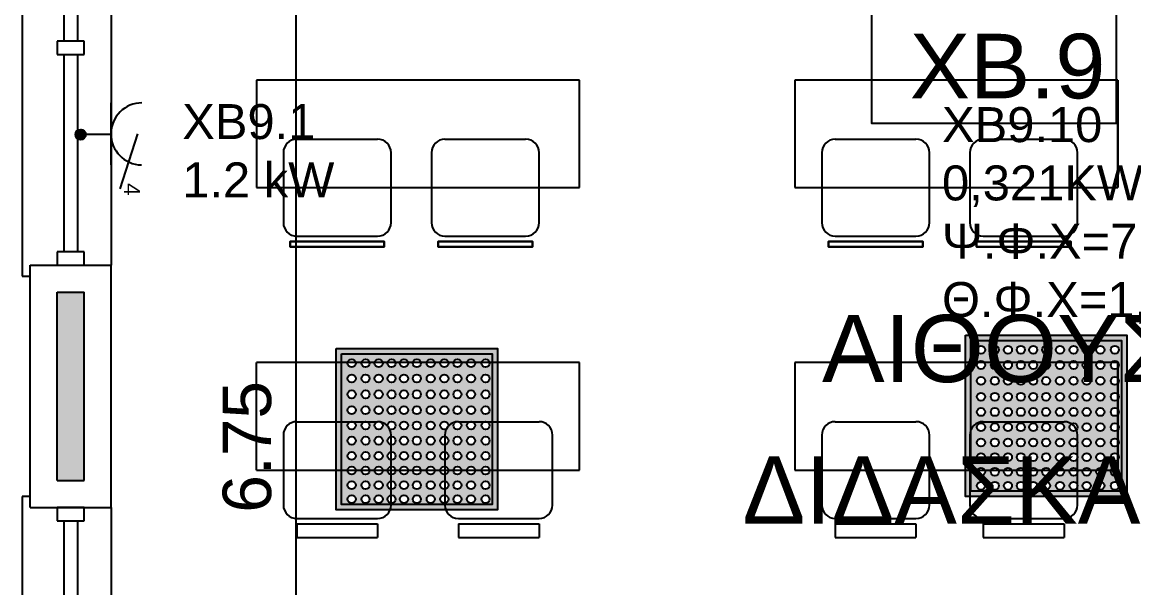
# Model space of a CAD drawing. Header units: metres. Extents: x -11 to 85, y -301 to 135.
# Drawn here: x 14.744 to 18.873, y -47.392 to -45.289 of the extents above; entities that cross this region are included whole.
import ezdxf

# ---------------------------------------------------------------- set-up
doc = ezdxf.new("R2010")
doc.units = ezdxf.units.M
doc.header["$LTSCALE"] = 0.036
doc.header["$PDMODE"] = 2
for name, color, linetype in [('arxitek borofos', 252, 'Continuous'), ('DIMBLK', 252, 'Continuous'), ('electext', 20, 'Continuous'), ('HLEK-SYMBOL', 3, 'Continuous'), ('HLEK_FL001_SYMBOLS', 230, 'Continuous'), ('Parathira', 252, 'Continuous')]:
    doc.layers.add(name, color=color, linetype=linetype)
doc.styles.add('COMU-N', font='arial.ttf')
doc.styles.get("Standard").update_dxf_attribs({"font": 'arial.ttf'})
doc.dimstyles.new('CADWDOT', dxfattribs={"dimscale": 0.1, "dimtxt": 1.8, "dimasz": 0.08, "dimexe": 2, "dimexo": 0, "dimgap": 0.09, "dimtad": 0, "dimrnd": 0.001, "dimzin": 0, "dimdsep": 46, "dimtxsty": 'Standard', "dimblk1": 'ARTDIM', "dimblk2": 'ARTDIM', "dimsah": 1, "dimcen": 0.09, "dimdle": 0.05, "dimse1": 1, "dimse2": 1, "dimadec": 0, "dimazin": 0, "dimtfac": 1, "dimtmove": 0, "dimatfit": 3, "dimldrblk": 'ARTDIM', "dimfxl": 2, "dimtvp": 0.9999, "dimtolj": 1, "dimtzin": 0, "dimarcsym": 0})

# ---------------------------------------------------------------- blocks, each defined once
blk = doc.blocks.new('A$C52D13D70')
at = {"layer": 'Parathira'}
for p, q in [((-0.33, 0.04), (-0.33, -2.44)), ((-0.3, 0.04), (-0.33, 0.04)), ((-0.1, 0), (-0.2, 0)), ((-0.2, 0), (-0.2, -0.05)), ((-0.1, -0.05), (-0.1, 0)), ((0, 0), (0, -2.4)), ((-0.2, -0.05), (-0.1, -0.05)), ((-0.175, -0.05), (-0.175, -0.7833)), ((-0.125, -0.05), (-0.125, -0.7833)), ((-0.1, -0.7833), (-0.2, -0.7833)), ((-0.2, -0.7833), (-0.2, -0.8333)), ((-0.1, -0.8333), (-0.1, -0.7833)), ((-0.2, -0.8333), (-0.1, -0.8333)), ((-0.175, -0.8333), (-0.175, -1.5667)), ((-0.125, -0.8333), (-0.125, -1.5667)), ((-0.1, -1.5667), (-0.2, -1.5667)), ((-0.2, -1.5667), (-0.2, -1.6167)), ((-0.1, -1.6167), (-0.1, -1.5667)), ((-0.2, -1.6167), (-0.1, -1.6167)), ((-0.175, -1.6167), (-0.175, -2.35)), ((-0.125, -1.6167), (-0.125, -2.35)), ((-0.1, -2.35), (-0.2, -2.35)), ((-0.2, -2.35), (-0.2, -2.4)), ((-0.1, -2.4), (-0.1, -2.35)), ((-0.2, -2.4), (-0.1, -2.4)), ((-0.33, -2.44), (-0.3, -2.44))]:
    blk.add_line(p, q, dxfattribs=at)
blk = doc.blocks.new('ARTDIM')
at = {"layer": 'DIMBLK'}
for p, q in [((0, -24.9975), (0, 24.9975)), ((-24.9975, 0), (24.9975, 0))]:
    blk.add_line(p, q, dxfattribs=at)
blk.add_circle((0, 0), 8.25, dxfattribs=at)
blk = doc.blocks.new('*D881')
at = {"layer": 'arxitek borofos', "color": 0, "lineweight": -2}
blk.add_line((15.7595, -43.501), (15.7595, -50.235), dxfattribs=at)
at = {"layer": 'Defpoints', "color": 0, "transparency": 16777216}
for p in [(18.6737, -43.493), (15.7595, -50.243), (18.6737, -50.243)]:
    blk.add_point(p, dxfattribs=at)
at = {"layer": 'arxitek borofos', "color": 0, "lineweight": -2, "xscale": 0.008, "yscale": 0.008, "zscale": 0.008}
for p, rotation in [((15.7595, -43.493), 90), ((15.7595, -50.243), 270)]:
    blk.add_blockref('ARTDIM', p, dxfattribs=dict(at, rotation=rotation))
at = {"layer": 'arxitek borofos', "color": 0, "insert": (15.5796, -46.868), "char_height": 0.18, "attachment_point": 5, "rotation": 90}
blk.add_mtext('\\A1;6.75', dxfattribs=at)
blk = doc.blocks.new('gJ6_a14')
at = {"linetype": 'Continuous'}
for p, q in [((-0.1176, 0.1119), (0.113, 0.1119)), ((0, 0.1119), (0, 0))]:
    blk.add_line(p, q, dxfattribs=at)
blk.add_arc((-0.0023, 0.2279), 0.1153, 180, 358.9566, dxfattribs=at)
blk = doc.blocks.new('*X1779')
at = {"color": 0}
for p, q in [((15.598, 2.587), (15.737, 2.727)), ((15.598, 2.622), (15.702, 2.727)), ((15.604, 2.646), (15.605, 2.647)), ((15.605, 2.559), (15.765, 2.719)), ((15.609, 2.652), (15.618, 2.66)), ((15.617, 2.536), (15.789, 2.707)), ((15.623, 2.665), (15.631, 2.674)), ((15.633, 2.516), (15.808, 2.691)), ((15.636, 2.678), (15.645, 2.687)), ((15.64, 2.647), (15.649, 2.656)), ((15.649, 2.691), (15.658, 2.7)), ((15.653, 2.501), (15.824, 2.672)), ((15.654, 2.66), (15.662, 2.669)), ((15.662, 2.705), (15.671, 2.714)), ((15.667, 2.674), (15.676, 2.683)), ((15.671, 2.643), (15.68, 2.652)), ((15.676, 2.718), (15.678, 2.721)), ((15.676, 2.489), (15.836, 2.648)), ((15.68, 2.687), (15.689, 2.696)), ((15.685, 2.656), (15.693, 2.665)), ((15.693, 2.7), (15.702, 2.709)), ((15.698, 2.669), (15.707, 2.678)), ((15.702, 2.638), (15.711, 2.647)), ((15.707, 2.714), (15.715, 2.722)), ((15.711, 2.683), (15.72, 2.691)), ((15.715, 2.652), (15.724, 2.66)), ((15.72, 2.727), (15.721, 2.728)), ((15.724, 2.696), (15.733, 2.705)), ((15.729, 2.665), (15.738, 2.674)), ((15.738, 2.709), (15.746, 2.718)), ((15.742, 2.678), (15.751, 2.687)), ((15.746, 2.647), (15.755, 2.656)), ((15.751, 2.722), (15.752, 2.724)), ((15.755, 2.691), (15.764, 2.7)), ((15.76, 2.66), (15.768, 2.669)), ((15.768, 2.705), (15.777, 2.714)), ((15.773, 2.674), (15.782, 2.683)), ((15.777, 2.643), (15.786, 2.652)), ((15.786, 2.687), (15.795, 2.696)), ((15.791, 2.656), (15.799, 2.665)), ((15.804, 2.669), (15.813, 2.678)), ((15.808, 2.638), (15.817, 2.647)), ((15.822, 2.652), (15.83, 2.66)), ((15.601, 2.607), (15.609, 2.616)), ((15.605, 2.577), (15.614, 2.585)), ((15.611, 2.547), (15.618, 2.554)), ((15.614, 2.621), (15.623, 2.63)), ((15.618, 2.59), (15.627, 2.599)), ((15.623, 2.559), (15.631, 2.568)), ((15.627, 2.634), (15.636, 2.643)), ((15.627, 2.528), (15.636, 2.537)), ((15.631, 2.603), (15.64, 2.612)), ((15.636, 2.572), (15.645, 2.581)), ((15.64, 2.541), (15.649, 2.55)), ((15.645, 2.616), (15.654, 2.625)), ((15.645, 2.51), (15.654, 2.519)), ((15.649, 2.585), (15.658, 2.594)), ((15.654, 2.554), (15.662, 2.563)), ((15.658, 2.63), (15.667, 2.638)), ((15.658, 2.523), (15.667, 2.532)), ((15.662, 2.599), (15.671, 2.607)), ((15.664, 2.494), (15.671, 2.501)), ((15.667, 2.568), (15.676, 2.577)), ((15.671, 2.537), (15.68, 2.546)), ((15.676, 2.612), (15.685, 2.621)), ((15.676, 2.506), (15.685, 2.515)), ((15.68, 2.581), (15.689, 2.59)), ((15.685, 2.55), (15.693, 2.559)), ((15.689, 2.625), (15.698, 2.634)), ((15.689, 2.519), (15.698, 2.528)), ((15.693, 2.594), (15.702, 2.603)), ((15.693, 2.488), (15.702, 2.497)), ((15.698, 2.563), (15.707, 2.572)), ((15.702, 2.532), (15.711, 2.541)), ((15.705, 2.482), (15.843, 2.62)), ((15.707, 2.607), (15.715, 2.616)), ((15.707, 2.501), (15.715, 2.51)), ((15.711, 2.577), (15.72, 2.585)), ((15.715, 2.546), (15.724, 2.554)), ((15.72, 2.621), (15.729, 2.63)), ((15.72, 2.515), (15.729, 2.523)), ((15.724, 2.59), (15.733, 2.599)), ((15.724, 2.484), (15.733, 2.493)), ((15.729, 2.559), (15.738, 2.568)), ((15.733, 2.634), (15.742, 2.643)), ((15.733, 2.528), (15.742, 2.537)), ((15.738, 2.603), (15.746, 2.612)), ((15.738, 2.497), (15.746, 2.506)), ((15.741, 2.482), (15.842, 2.584)), ((15.742, 2.572), (15.751, 2.581)), ((15.746, 2.541), (15.755, 2.55)), ((15.751, 2.616), (15.76, 2.625)), ((15.751, 2.51), (15.76, 2.519)), ((15.755, 2.585), (15.764, 2.594)), ((15.76, 2.554), (15.768, 2.563)), ((15.764, 2.63), (15.773, 2.638)), ((15.764, 2.523), (15.773, 2.532)), ((15.768, 2.599), (15.777, 2.607)), ((15.768, 2.493), (15.777, 2.501)), ((15.773, 2.568), (15.782, 2.577)), ((15.777, 2.537), (15.786, 2.546)), ((15.782, 2.612), (15.791, 2.621)), ((15.782, 2.506), (15.791, 2.515)), ((15.786, 2.581), (15.795, 2.59)), ((15.791, 2.55), (15.799, 2.559)), ((15.795, 2.625), (15.804, 2.634)), ((15.795, 2.519), (15.804, 2.528)), ((15.799, 2.594), (15.808, 2.603)), ((15.804, 2.563), (15.813, 2.572)), ((15.808, 2.532), (15.817, 2.541)), ((15.813, 2.607), (15.822, 2.616)), ((15.817, 2.577), (15.826, 2.585)), ((15.822, 2.546), (15.83, 2.554)), ((15.826, 2.621), (15.835, 2.63)), ((15.83, 2.59), (15.839, 2.599)), ((15.835, 2.559), (15.835, 2.56)), ((15.839, 2.634), (15.84, 2.635)), ((15.844, 2.603), (15.844, 2.603))]:
    blk.add_line(p, q, dxfattribs=at)
blk = doc.blocks.new('GJ6_A78')
at = {"layer": 'HLEK-SYMBOL', "color": 0, "linetype": 'Continuous'}
blk.add_circle((0, 0), 0.0989, dxfattribs=at)
at = {"layer": 'HLEK-SYMBOL', "color": 0, "xscale": 0.8, "yscale": 0.8, "zscale": 0.8}
blk.add_blockref('*X1779', (-12.576, -2.084), dxfattribs=at)
blk = doc.blocks.new('priza')
at = {"layer": 'HLEK_FL001_SYMBOLS', "rotation": 180}
blk.add_blockref('gJ6_a14', (87.4, -100.4952), dxfattribs=at)
at = {"layer": 'HLEK_FL001_SYMBOLS', "xscale": 0.1951472641207488, "yscale": 0.1951472641207488, "zscale": 0.1951472641207488}
blk.add_blockref('GJ6_A78', (87.4, -100.4953), dxfattribs=at)
blk = doc.blocks.new('priza tetrapli')
at = {"layer": 'HLEK_FL001_SYMBOLS', "ltscale": 5}
blk.add_line((444.1264, -18.901), (444.3314, -18.9664), dxfattribs=at)
at = {"layer": 'HLEK_FL001_SYMBOLS', "rotation": 180}
blk.add_blockref('priza', (531.5297, -119.6074), dxfattribs=at)
at = {"layer": 'HLEK_FL001_SYMBOLS', "ltscale": 5}
blk.add_text('4', height=0.06, dxfattribs=at).set_placement((444.3099, -18.9515))
blk = doc.blocks.new('led 46W tetragono')
at = {"layer": 'HLEK_FL001_SYMBOLS'}
h = blk.add_hatch(color=256, dxfattribs=at)
h.dxf.hatch_style = 1
h.paths.add_polyline_path([(104.7283, -8.1225), (104.7283, -8.7225), (105.3283, -8.7225), (105.3283, -8.1225)])
h.paths.add_polyline_path([(105.3083, -8.1425), (105.3083, -8.7025), (104.7483, -8.7025), (104.7483, -8.1425)], flags=16)
h.paths.add_polyline_path([(104.9493, -8.1771, -1), (104.9193, -8.1771, -1)], flags=0)
h.paths.add_polyline_path([(104.9954, -8.1771, -1), (104.9654, -8.1771, -1)], flags=0)
h.paths.add_polyline_path([(104.9014, -8.1771, -1), (104.8714, -8.1771, -1)], flags=0)
h.paths.add_polyline_path([(105.0432, -8.1771, -1), (105.0133, -8.1771, -1)], flags=0)
h.paths.add_polyline_path([(104.9493, -8.2338, -1), (104.9193, -8.2338, -1)], flags=0)
h.paths.add_polyline_path([(104.9954, -8.2338, -1), (104.9654, -8.2338, -1)], flags=0)
h.paths.add_polyline_path([(104.9014, -8.2338, -1), (104.8714, -8.2338, -1)], flags=0)
h.paths.add_polyline_path([(104.8526, -8.1771, -1), (104.8227, -8.1771, -1)], flags=0)
h.paths.add_polyline_path([(105.0432, -8.2338, -1), (105.0133, -8.2338, -1)], flags=0)
h.paths.add_polyline_path([(105.0946, -8.1771, -1), (105.0647, -8.1771, -1)], flags=0)
h.paths.add_polyline_path([(104.8526, -8.2338, -1), (104.8227, -8.2338, -1)], flags=0)
h.paths.add_polyline_path([(105.0946, -8.2338, -1), (105.0647, -8.2338, -1)], flags=0)
h.paths.add_polyline_path([(104.9493, -8.2927, -1), (104.9193, -8.2927, -1)], flags=0)
h.paths.add_polyline_path([(104.9954, -8.2927, -1), (104.9654, -8.2927, -1)], flags=0)
h.paths.add_polyline_path([(104.8012, -8.1771, -1), (104.7713, -8.1771, -1)], flags=0)
h.paths.add_polyline_path([(104.9014, -8.2927, -1), (104.8714, -8.2927, -1)], flags=0)
h.paths.add_polyline_path([(105.0432, -8.2927, -1), (105.0133, -8.2927, -1)], flags=0)
h.paths.add_polyline_path([(105.1452, -8.1771, -1), (105.1152, -8.1771, -1)], flags=0)
h.paths.add_polyline_path([(104.8012, -8.2338, -1), (104.7713, -8.2338, -1)], flags=0)
h.paths.add_polyline_path([(104.8526, -8.2927, -1), (104.8227, -8.2927, -1)], flags=0)
h.paths.add_polyline_path([(105.1452, -8.2338, -1), (105.1152, -8.2338, -1)], flags=0)
h.paths.add_polyline_path([(105.0946, -8.2927, -1), (105.0647, -8.2927, -1)], flags=0)
h.paths.add_polyline_path([(104.9493, -8.3517, -1), (104.9193, -8.3517, -1)], flags=0)
h.paths.add_polyline_path([(104.9954, -8.3517, -1), (104.9654, -8.3517, -1)], flags=0)
h.paths.add_polyline_path([(105.1939, -8.1771, -1), (105.164, -8.1771, -1)], flags=0)
h.paths.add_polyline_path([(104.9014, -8.3517, -1), (104.8714, -8.3517, -1)], flags=0)
h.paths.add_polyline_path([(105.0432, -8.3517, -1), (105.0133, -8.3517, -1)], flags=0)
h.paths.add_polyline_path([(104.8012, -8.2927, -1), (104.7713, -8.2927, -1)], flags=0)
h.paths.add_polyline_path([(105.1452, -8.2927, -1), (105.1152, -8.2927, -1)], flags=0)
h.paths.add_polyline_path([(105.1939, -8.2338, -1), (105.164, -8.2338, -1)], flags=0)
h.paths.add_polyline_path([(104.8526, -8.3517, -1), (104.8227, -8.3517, -1)], flags=0)
h.paths.add_polyline_path([(105.0946, -8.3517, -1), (105.0647, -8.3517, -1)], flags=0)
h.paths.add_polyline_path([(105.1939, -8.2927, -1), (105.164, -8.2927, -1)], flags=0)
h.paths.add_polyline_path([(105.2445, -8.1771, -1), (105.2145, -8.1771, -1)], flags=0)
h.paths.add_polyline_path([(104.8012, -8.3517, -1), (104.7713, -8.3517, -1)], flags=0)
h.paths.add_polyline_path([(104.9493, -8.4083, -1), (104.9193, -8.4083, -1)], flags=0)
h.paths.add_polyline_path([(104.9954, -8.4083, -1), (104.9654, -8.4083, -1)], flags=0)
h.paths.add_polyline_path([(105.1452, -8.3517, -1), (105.1152, -8.3517, -1)], flags=0)
h.paths.add_polyline_path([(104.9014, -8.4083, -1), (104.8714, -8.4083, -1)], flags=0)
h.paths.add_polyline_path([(105.0432, -8.4083, -1), (105.0133, -8.4083, -1)], flags=0)
h.paths.add_polyline_path([(105.2445, -8.2338, -1), (105.2145, -8.2338, -1)], flags=0)
h.paths.add_polyline_path([(104.8526, -8.4083, -1), (104.8227, -8.4083, -1)], flags=0)
h.paths.add_polyline_path([(105.0946, -8.4083, -1), (105.0647, -8.4083, -1)], flags=0)
h.paths.add_polyline_path([(105.1939, -8.3517, -1), (105.164, -8.3517, -1)], flags=0)
h.paths.add_polyline_path([(105.2445, -8.2927, -1), (105.2145, -8.2927, -1)], flags=0)
h.paths.add_polyline_path([(104.8012, -8.4083, -1), (104.7713, -8.4083, -1)], flags=0)
h.paths.add_polyline_path([(105.1452, -8.4083, -1), (105.1152, -8.4083, -1)], flags=0)
h.paths.add_polyline_path([(105.2985, -8.1771, -1), (105.2686, -8.1771, -1)], flags=0)
h.paths.add_polyline_path([(104.9493, -8.465, -1), (104.9193, -8.465, -1)], flags=0)
h.paths.add_polyline_path([(104.9954, -8.465, -1), (104.9654, -8.465, -1)], flags=0)
h.paths.add_polyline_path([(104.9014, -8.465, -1), (104.8714, -8.465, -1)], flags=0)
h.paths.add_polyline_path([(105.0432, -8.465, -1), (105.0133, -8.465, -1)], flags=0)
h.paths.add_polyline_path([(105.2985, -8.2338, -1), (105.2686, -8.2338, -1)], flags=0)
h.paths.add_polyline_path([(105.2445, -8.3517, -1), (105.2145, -8.3517, -1)], flags=0)
h.paths.add_polyline_path([(104.8526, -8.465, -1), (104.8227, -8.465, -1)], flags=0)
h.paths.add_polyline_path([(105.1939, -8.4083, -1), (105.164, -8.4083, -1)], flags=0)
h.paths.add_polyline_path([(105.0946, -8.465, -1), (105.0647, -8.465, -1)], flags=0)
h.paths.add_polyline_path([(105.2985, -8.2927, -1), (105.2686, -8.2927, -1)], flags=0)
h.paths.add_polyline_path([(104.8012, -8.465, -1), (104.7713, -8.465, -1)], flags=0)
h.paths.add_polyline_path([(105.1452, -8.465, -1), (105.1152, -8.465, -1)], flags=0)
h.paths.add_polyline_path([(105.2445, -8.4083, -1), (105.2145, -8.4083, -1)], flags=0)
h.paths.add_polyline_path([(104.9493, -8.5217, -1), (104.9193, -8.5217, -1)], flags=0)
h.paths.add_polyline_path([(104.9954, -8.5217, -1), (104.9654, -8.5217, -1)], flags=0)
h.paths.add_polyline_path([(105.2985, -8.3517, -1), (105.2686, -8.3517, -1)], flags=0)
h.paths.add_polyline_path([(104.9014, -8.5217, -1), (104.8714, -8.5217, -1)], flags=0)
h.paths.add_polyline_path([(105.0432, -8.5217, -1), (105.0133, -8.5217, -1)], flags=0)
h.paths.add_polyline_path([(105.1939, -8.465, -1), (105.164, -8.465, -1)], flags=0)
h.paths.add_polyline_path([(104.8526, -8.5217, -1), (104.8227, -8.5217, -1)], flags=0)
h.paths.add_polyline_path([(105.0946, -8.5217, -1), (105.0647, -8.5217, -1)], flags=0)
h.paths.add_polyline_path([(104.8012, -8.5217, -1), (104.7713, -8.5217, -1)], flags=0)
h.paths.add_polyline_path([(105.1452, -8.5217, -1), (105.1152, -8.5217, -1)], flags=0)
h.paths.add_polyline_path([(105.2985, -8.4083, -1), (105.2686, -8.4083, -1)], flags=0)
h.paths.add_polyline_path([(105.2445, -8.465, -1), (105.2145, -8.465, -1)], flags=0)
h.paths.add_polyline_path([(104.9493, -8.5761, -1), (104.9193, -8.5761, -1)], flags=0)
h.paths.add_polyline_path([(104.9954, -8.5761, -1), (104.9654, -8.5761, -1)], flags=0)
h.paths.add_polyline_path([(105.1939, -8.5217, -1), (105.164, -8.5217, -1)], flags=0)
h.paths.add_polyline_path([(104.9014, -8.5761, -1), (104.8714, -8.5761, -1)], flags=0)
h.paths.add_polyline_path([(105.0432, -8.5761, -1), (105.0133, -8.5761, -1)], flags=0)
h.paths.add_polyline_path([(104.8526, -8.5761, -1), (104.8227, -8.5761, -1)], flags=0)
h.paths.add_polyline_path([(105.0946, -8.5761, -1), (105.0647, -8.5761, -1)], flags=0)
h.paths.add_polyline_path([(105.2985, -8.465, -1), (105.2686, -8.465, -1)], flags=0)
h.paths.add_polyline_path([(104.8012, -8.5761, -1), (104.7713, -8.5761, -1)], flags=0)
h.paths.add_polyline_path([(105.2445, -8.5217, -1), (105.2145, -8.5217, -1)], flags=0)
h.paths.add_polyline_path([(105.1452, -8.5761, -1), (105.1152, -8.5761, -1)], flags=0)
h.paths.add_polyline_path([(105.1939, -8.5761, -1), (105.164, -8.5761, -1)], flags=0)
h.paths.add_polyline_path([(104.9493, -8.6305, -1), (104.9193, -8.6305, -1)], flags=0)
h.paths.add_polyline_path([(104.9954, -8.6305, -1), (104.9654, -8.6305, -1)], flags=0)
h.paths.add_polyline_path([(104.9014, -8.6305, -1), (104.8714, -8.6305, -1)], flags=0)
h.paths.add_polyline_path([(105.0432, -8.6305, -1), (105.0133, -8.6305, -1)], flags=0)
h.paths.add_polyline_path([(105.2985, -8.5217, -1), (105.2686, -8.5217, -1)], flags=0)
h.paths.add_polyline_path([(104.8526, -8.6305, -1), (104.8227, -8.6305, -1)], flags=0)
h.paths.add_polyline_path([(105.0946, -8.6305, -1), (105.0647, -8.6305, -1)], flags=0)
h.paths.add_polyline_path([(105.2445, -8.5761, -1), (105.2145, -8.5761, -1)], flags=0)
h.paths.add_polyline_path([(104.8012, -8.6305, -1), (104.7713, -8.6305, -1)], flags=0)
h.paths.add_polyline_path([(105.1452, -8.6305, -1), (105.1152, -8.6305, -1)], flags=0)
h.paths.add_polyline_path([(105.1939, -8.6305, -1), (105.164, -8.6305, -1)], flags=0)
h.paths.add_polyline_path([(104.9493, -8.6826, -1), (104.9193, -8.6826, -1)], flags=0)
h.paths.add_polyline_path([(104.9954, -8.6826, -1), (104.9654, -8.6826, -1)], flags=0)
h.paths.add_polyline_path([(105.2985, -8.5761, -1), (105.2686, -8.5761, -1)], flags=0)
h.paths.add_polyline_path([(104.9014, -8.6826, -1), (104.8714, -8.6826, -1)], flags=0)
h.paths.add_polyline_path([(105.0432, -8.6826, -1), (105.0133, -8.6826, -1)], flags=0)
h.paths.add_polyline_path([(104.8526, -8.6826, -1), (104.8227, -8.6826, -1)], flags=0)
h.paths.add_polyline_path([(105.0946, -8.6826, -1), (105.0647, -8.6826, -1)], flags=0)
h.paths.add_polyline_path([(105.2445, -8.6305, -1), (105.2145, -8.6305, -1)], flags=0)
h.paths.add_polyline_path([(104.8012, -8.6826, -1), (104.7713, -8.6826, -1)], flags=0)
h.paths.add_polyline_path([(105.1452, -8.6826, -1), (105.1152, -8.6826, -1)], flags=0)
h.paths.add_polyline_path([(105.1939, -8.6826, -1), (105.164, -8.6826, -1)], flags=0)
h.paths.add_polyline_path([(105.2985, -8.6305, -1), (105.2686, -8.6305, -1)], flags=0)
h.paths.add_polyline_path([(105.2445, -8.6826, -1), (105.2145, -8.6826, -1)], flags=0)
h.paths.add_polyline_path([(105.2985, -8.6826, -1), (105.2686, -8.6826, -1)], flags=0)
h = blk.add_hatch(color=181, dxfattribs=at)
h.dxf.hatch_style = 1
h.paths.add_polyline_path([(104.7483, -8.1425), (104.7483, -8.7025), (105.3083, -8.7025), (105.3083, -8.1425)])
h.paths.add_polyline_path([(104.9954, -8.3517, -1), (104.9654, -8.3517, -1)], flags=16)
h.paths.add_polyline_path([(105.0432, -8.3517, -1), (105.0133, -8.3517, -1)], flags=16)
h.paths.add_polyline_path([(104.9654, -8.2927, -1), (104.9954, -8.2927, -1)], flags=16)
h.paths.add_polyline_path([(105.0133, -8.2927, -1), (105.0432, -8.2927, -1)], flags=16)
h.paths.add_polyline_path([(104.9493, -8.3517, -1), (104.9193, -8.3517, -1)], flags=16)
h.paths.add_polyline_path([(104.9193, -8.2927, -1), (104.9493, -8.2927, -1)], flags=16)
h.paths.add_polyline_path([(105.0946, -8.3517, -1), (105.0647, -8.3517, -1)], flags=16)
h.paths.add_polyline_path([(105.0647, -8.2927, -1), (105.0946, -8.2927, -1)], flags=16)
h.paths.add_polyline_path([(104.9954, -8.4083, -1), (104.9654, -8.4083, -1)], flags=16)
h.paths.add_polyline_path([(105.0432, -8.4083, -1), (105.0133, -8.4083, -1)], flags=16)
h.paths.add_polyline_path([(104.9654, -8.2338, -1), (104.9954, -8.2338, -1)], flags=16)
h.paths.add_polyline_path([(105.0133, -8.2338, -1), (105.0432, -8.2338, -1)], flags=16)
h.paths.add_polyline_path([(104.9493, -8.4083, -1), (104.9193, -8.4083, -1)], flags=16)
h.paths.add_polyline_path([(105.0946, -8.4083, -1), (105.0647, -8.4083, -1)], flags=16)
h.paths.add_polyline_path([(104.9193, -8.2338, -1), (104.9493, -8.2338, -1)], flags=16)
h.paths.add_polyline_path([(105.0647, -8.2338, -1), (105.0946, -8.2338, -1)], flags=16)
h.paths.add_polyline_path([(104.9014, -8.3517, -1), (104.8714, -8.3517, -1)], flags=16)
h.paths.add_polyline_path([(104.8714, -8.2927, -1), (104.9014, -8.2927, -1)], flags=16)
h.paths.add_polyline_path([(105.1452, -8.3517, -1), (105.1152, -8.3517, -1)], flags=16)
h.paths.add_polyline_path([(105.1152, -8.2927, -1), (105.1452, -8.2927, -1)], flags=16)
h.paths.add_polyline_path([(104.9954, -8.465, -1), (104.9654, -8.465, -1)], flags=16)
h.paths.add_polyline_path([(105.0432, -8.465, -1), (105.0133, -8.465, -1)], flags=16)
h.paths.add_polyline_path([(104.9014, -8.4083, -1), (104.8714, -8.4083, -1)], flags=16)
h.paths.add_polyline_path([(104.8714, -8.2338, -1), (104.9014, -8.2338, -1)], flags=16)
h.paths.add_polyline_path([(104.9654, -8.1771, -1), (104.9954, -8.1771, -1)], flags=16)
h.paths.add_polyline_path([(105.0133, -8.1771, -1), (105.0432, -8.1771, -1)], flags=16)
h.paths.add_polyline_path([(105.1452, -8.4083, -1), (105.1152, -8.4083, -1)], flags=16)
h.paths.add_polyline_path([(104.9493, -8.465, -1), (104.9193, -8.465, -1)], flags=16)
h.paths.add_polyline_path([(105.1152, -8.2338, -1), (105.1452, -8.2338, -1)], flags=16)
h.paths.add_polyline_path([(105.0946, -8.465, -1), (105.0647, -8.465, -1)], flags=16)
h.paths.add_polyline_path([(104.9193, -8.1771, -1), (104.9493, -8.1771, -1)], flags=16)
h.paths.add_polyline_path([(105.0647, -8.1771, -1), (105.0946, -8.1771, -1)], flags=16)
h.paths.add_polyline_path([(104.8526, -8.3517, -1), (104.8227, -8.3517, -1)], flags=16)
h.paths.add_polyline_path([(104.8227, -8.2927, -1), (104.8526, -8.2927, -1)], flags=16)
h.paths.add_polyline_path([(105.1939, -8.3517, -1), (105.164, -8.3517, -1)], flags=16)
h.paths.add_polyline_path([(105.164, -8.2927, -1), (105.1939, -8.2927, -1)], flags=16)
h.paths.add_polyline_path([(104.9014, -8.465, -1), (104.8714, -8.465, -1)], flags=16)
h.paths.add_polyline_path([(104.8526, -8.4083, -1), (104.8227, -8.4083, -1)], flags=16)
h.paths.add_polyline_path([(105.1452, -8.465, -1), (105.1152, -8.465, -1)], flags=16)
h.paths.add_polyline_path([(104.8714, -8.1771, -1), (104.9014, -8.1771, -1)], flags=16)
h.paths.add_polyline_path([(104.8227, -8.2338, -1), (104.8526, -8.2338, -1)], flags=16)
h.paths.add_polyline_path([(105.1939, -8.4083, -1), (105.164, -8.4083, -1)], flags=16)
h.paths.add_polyline_path([(105.1152, -8.1771, -1), (105.1452, -8.1771, -1)], flags=16)
h.paths.add_polyline_path([(104.9954, -8.5217, -1), (104.9654, -8.5217, -1)], flags=16)
h.paths.add_polyline_path([(105.0432, -8.5217, -1), (105.0133, -8.5217, -1)], flags=16)
h.paths.add_polyline_path([(105.164, -8.2338, -1), (105.1939, -8.2338, -1)], flags=16)
h.paths.add_polyline_path([(104.9493, -8.5217, -1), (104.9193, -8.5217, -1)], flags=16)
h.paths.add_polyline_path([(105.0946, -8.5217, -1), (105.0647, -8.5217, -1)], flags=16)
h.paths.add_polyline_path([(104.8526, -8.465, -1), (104.8227, -8.465, -1)], flags=16)
h.paths.add_polyline_path([(104.8012, -8.3517, -1), (104.7713, -8.3517, -1)], flags=16)
h.paths.add_polyline_path([(104.7713, -8.2927, -1), (104.8012, -8.2927, -1)], flags=16)
h.paths.add_polyline_path([(104.8227, -8.1771, -1), (104.8526, -8.1771, -1)], flags=16)
h.paths.add_polyline_path([(105.1939, -8.465, -1), (105.164, -8.465, -1)], flags=16)
h.paths.add_polyline_path([(105.2445, -8.3517, -1), (105.2145, -8.3517, -1)], flags=16)
h.paths.add_polyline_path([(104.9014, -8.5217, -1), (104.8714, -8.5217, -1)], flags=16)
h.paths.add_polyline_path([(105.2145, -8.2927, -1), (105.2445, -8.2927, -1)], flags=16)
h.paths.add_polyline_path([(105.164, -8.1771, -1), (105.1939, -8.1771, -1)], flags=16)
h.paths.add_polyline_path([(104.8012, -8.4083, -1), (104.7713, -8.4083, -1)], flags=16)
h.paths.add_polyline_path([(105.1452, -8.5217, -1), (105.1152, -8.5217, -1)], flags=16)
h.paths.add_polyline_path([(104.7713, -8.2338, -1), (104.8012, -8.2338, -1)], flags=16)
h.paths.add_polyline_path([(105.2445, -8.4083, -1), (105.2145, -8.4083, -1)], flags=16)
h.paths.add_polyline_path([(105.2145, -8.2338, -1), (105.2445, -8.2338, -1)], flags=16)
h.paths.add_polyline_path([(104.9954, -8.5761, -1), (104.9654, -8.5761, -1)], flags=16)
h.paths.add_polyline_path([(105.0432, -8.5761, -1), (105.0133, -8.5761, -1)], flags=16)
h.paths.add_polyline_path([(104.8526, -8.5217, -1), (104.8227, -8.5217, -1)], flags=16)
h.paths.add_polyline_path([(104.8012, -8.465, -1), (104.7713, -8.465, -1)], flags=16)
h.paths.add_polyline_path([(104.9493, -8.5761, -1), (104.9193, -8.5761, -1)], flags=16)
h.paths.add_polyline_path([(105.0946, -8.5761, -1), (105.0647, -8.5761, -1)], flags=16)
h.paths.add_polyline_path([(105.1939, -8.5217, -1), (105.164, -8.5217, -1)], flags=16)
h.paths.add_polyline_path([(104.7713, -8.1771, -1), (104.8012, -8.1771, -1)], flags=16)
h.paths.add_polyline_path([(105.2445, -8.465, -1), (105.2145, -8.465, -1)], flags=16)
h.paths.add_polyline_path([(105.2145, -8.1771, -1), (105.2445, -8.1771, -1)], flags=16)
h.paths.add_polyline_path([(104.9014, -8.5761, -1), (104.8714, -8.5761, -1)], flags=16)
h.paths.add_polyline_path([(105.1452, -8.5761, -1), (105.1152, -8.5761, -1)], flags=16)
h.paths.add_polyline_path([(105.2985, -8.3517, -1), (105.2686, -8.3517, -1)], flags=16)
h.paths.add_polyline_path([(105.2686, -8.2927, -1), (105.2985, -8.2927, -1)], flags=16)
h.paths.add_polyline_path([(105.2985, -8.4083, -1), (105.2686, -8.4083, -1)], flags=16)
h.paths.add_polyline_path([(104.8012, -8.5217, -1), (104.7713, -8.5217, -1)], flags=16)
h.paths.add_polyline_path([(105.2686, -8.2338, -1), (105.2985, -8.2338, -1)], flags=16)
h.paths.add_polyline_path([(105.2445, -8.5217, -1), (105.2145, -8.5217, -1)], flags=16)
h.paths.add_polyline_path([(104.8526, -8.5761, -1), (104.8227, -8.5761, -1)], flags=16)
h.paths.add_polyline_path([(104.9954, -8.6305, -1), (104.9654, -8.6305, -1)], flags=16)
h.paths.add_polyline_path([(105.1939, -8.5761, -1), (105.164, -8.5761, -1)], flags=16)
h.paths.add_polyline_path([(105.0432, -8.6305, -1), (105.0133, -8.6305, -1)], flags=16)
h.paths.add_polyline_path([(104.9493, -8.6305, -1), (104.9193, -8.6305, -1)], flags=16)
h.paths.add_polyline_path([(105.2985, -8.465, -1), (105.2686, -8.465, -1)], flags=16)
h.paths.add_polyline_path([(105.0946, -8.6305, -1), (105.0647, -8.6305, -1)], flags=16)
h.paths.add_polyline_path([(105.2686, -8.1771, -1), (105.2985, -8.1771, -1)], flags=16)
h.paths.add_polyline_path([(104.9014, -8.6305, -1), (104.8714, -8.6305, -1)], flags=16)
h.paths.add_polyline_path([(105.1452, -8.6305, -1), (105.1152, -8.6305, -1)], flags=16)
h.paths.add_polyline_path([(104.8012, -8.5761, -1), (104.7713, -8.5761, -1)], flags=16)
h.paths.add_polyline_path([(105.2445, -8.5761, -1), (105.2145, -8.5761, -1)], flags=16)
h.paths.add_polyline_path([(105.2985, -8.5217, -1), (105.2686, -8.5217, -1)], flags=16)
h.paths.add_polyline_path([(104.8526, -8.6305, -1), (104.8227, -8.6305, -1)], flags=16)
h.paths.add_polyline_path([(105.1939, -8.6305, -1), (105.164, -8.6305, -1)], flags=16)
h.paths.add_polyline_path([(104.9954, -8.6826, -1), (104.9654, -8.6826, -1)], flags=16)
h.paths.add_polyline_path([(105.0432, -8.6826, -1), (105.0133, -8.6826, -1)], flags=16)
h.paths.add_polyline_path([(104.9493, -8.6826, -1), (104.9193, -8.6826, -1)], flags=16)
h.paths.add_polyline_path([(105.0946, -8.6826, -1), (105.0647, -8.6826, -1)], flags=16)
h.paths.add_polyline_path([(104.8012, -8.6305, -1), (104.7713, -8.6305, -1)], flags=16)
h.paths.add_polyline_path([(104.9014, -8.6826, -1), (104.8714, -8.6826, -1)], flags=16)
h.paths.add_polyline_path([(105.2985, -8.5761, -1), (105.2686, -8.5761, -1)], flags=16)
h.paths.add_polyline_path([(105.1452, -8.6826, -1), (105.1152, -8.6826, -1)], flags=16)
h.paths.add_polyline_path([(105.2445, -8.6305, -1), (105.2145, -8.6305, -1)], flags=16)
h.paths.add_polyline_path([(104.8526, -8.6826, -1), (104.8227, -8.6826, -1)], flags=16)
h.paths.add_polyline_path([(105.1939, -8.6826, -1), (105.164, -8.6826, -1)], flags=16)
h.paths.add_polyline_path([(105.2985, -8.6305, -1), (105.2686, -8.6305, -1)], flags=16)
h.paths.add_polyline_path([(104.8012, -8.6826, -1), (104.7713, -8.6826, -1)], flags=16)
h.paths.add_polyline_path([(105.2445, -8.6826, -1), (105.2145, -8.6826, -1)], flags=16)
h.paths.add_polyline_path([(105.2985, -8.6826, -1), (105.2686, -8.6826, -1)], flags=16)
for points in [[(104.7283, -8.1225), (105.3283, -8.1225), (105.3283, -8.7225), (104.7283, -8.7225)], [(104.7483, -8.1425), (105.3083, -8.1425), (105.3083, -8.7025), (104.7483, -8.7025)]]:
    blk.add_lwpolyline(points, close=True, dxfattribs=at)
for centre in [(104.7862, -8.1771), (104.8377, -8.1771), (104.8864, -8.1771), (104.9343, -8.1771), (104.9804, -8.1771), (105.0282, -8.1771), (105.0797, -8.1771), (105.1302, -8.1771), (105.1789, -8.1771), (105.2295, -8.1771), (105.2835, -8.1771), (104.7862, -8.2338), (104.8377, -8.2338), (104.8864, -8.2338), (104.9343, -8.2338), (104.9804, -8.2338), (105.0282, -8.2338), (105.0797, -8.2338), (105.1302, -8.2338), (105.1789, -8.2338), (105.2295, -8.2338), (105.2835, -8.2338), (104.7862, -8.2927), (104.8377, -8.2927), (104.8864, -8.2927), (104.9343, -8.2927), (104.9804, -8.2927), (105.0282, -8.2927), (105.0797, -8.2927), (105.1302, -8.2927), (105.1789, -8.2927), (105.2295, -8.2927), (105.2835, -8.2927), (104.7862, -8.3517), (104.8377, -8.3517), (104.8864, -8.3517), (104.9343, -8.3517), (104.9804, -8.3517), (105.0282, -8.3517), (105.0797, -8.3517), (105.1302, -8.3517), (105.1789, -8.3517), (105.2295, -8.3517), (105.2835, -8.3517), (104.7862, -8.4083), (104.8377, -8.4083), (104.8864, -8.4083), (104.9343, -8.4083), (104.9804, -8.4083), (105.0282, -8.4083), (105.0797, -8.4083), (105.1302, -8.4083), (105.1789, -8.4083), (105.2295, -8.4083), (105.2835, -8.4083), (104.7862, -8.465), (104.8377, -8.465), (104.8864, -8.465), (104.9343, -8.465), (104.9804, -8.465), (105.0282, -8.465), (105.0797, -8.465), (105.1302, -8.465), (105.1789, -8.465), (105.2295, -8.465), (105.2835, -8.465), (104.7862, -8.5217), (104.8377, -8.5217), (104.8864, -8.5217), (104.9343, -8.5217), (104.9804, -8.5217), (105.0282, -8.5217), (105.0797, -8.5217), (105.1302, -8.5217), (105.1789, -8.5217), (105.2295, -8.5217), (105.2835, -8.5217), (104.7862, -8.5761), (104.8377, -8.5761), (104.8864, -8.5761), (104.9343, -8.5761), (104.9804, -8.5761), (105.0282, -8.5761), (105.0797, -8.5761), (105.1302, -8.5761), (105.1789, -8.5761), (105.2295, -8.5761), (105.2835, -8.5761), (104.7862, -8.6305), (104.8377, -8.6305), (104.8864, -8.6305), (104.9343, -8.6305), (104.9804, -8.6305), (105.0282, -8.6305), (105.0797, -8.6305), (105.1302, -8.6305), (105.1789, -8.6305), (105.2295, -8.6305), (105.2835, -8.6305), (104.7862, -8.6826), (104.8377, -8.6826), (104.8864, -8.6826), (104.9343, -8.6826), (104.9804, -8.6826), (105.0282, -8.6826), (105.0797, -8.6826), (105.1302, -8.6826), (105.1789, -8.6826), (105.2295, -8.6826), (105.2835, -8.6826)]:
    blk.add_circle(centre, 0.015, dxfattribs=at)

msp = doc.modelspace()

# ---------------------------------------------------------------- hatches: boundary and pattern name
at = {"layer": 'arxitek borofos'}
msp.add_hatch(color=256, dxfattribs=at).paths.add_polyline_path([(14.9737, -46.293), (14.8737, -46.293), (14.8737, -46.993), (14.9737, -46.993)])

# ---------------------------------------------------------------- linework, layer by layer
for p, q in [((16.8138, -45.5044), (15.6138, -45.5044)), ((15.6138, -45.5044), (15.6138, -45.9044)), ((16.8138, -45.9044), (16.8138, -45.5044)), ((18.8138, -45.5044), (17.6138, -45.5044)), ((17.6138, -45.5044), (17.6138, -45.9044)), ((18.8138, -45.5044), (18.8138, -45.9044)), ((18.8138, -45.9044), (18.8138, -45.5044)), ((15.7638, -45.7244), (16.0638, -45.7244)), ((16.3138, -45.7244), (16.6138, -45.7244)), ((17.7638, -45.7244), (18.0638, -45.7244)), ((18.3138, -45.7244), (18.6138, -45.7244)), ((15.7138, -45.7744), (15.7138, -46.0344)), ((16.1138, -46.0344), (16.1138, -45.7744)), ((16.2638, -45.7744), (16.2638, -46.0344)), ((16.6638, -46.0344), (16.6638, -45.7744)), ((17.7138, -45.7744), (17.7138, -46.0344)), ((18.1138, -46.0344), (18.1138, -45.7744)), ((18.2638, -45.7744), (18.2638, -46.0344)), ((18.6638, -46.0344), (18.6638, -45.7744)), ((15.6138, -45.9044), (16.8138, -45.9044)), ((17.6138, -45.9044), (18.8138, -45.9044)), ((15.7638, -46.0844), (16.0638, -46.0844)), ((15.7638, -46.1044), (16.0638, -46.1044)), ((16.3138, -46.0844), (16.6138, -46.0844)), ((16.3138, -46.1044), (16.6138, -46.1044)), ((17.7638, -46.0844), (18.0638, -46.0844)), ((17.7638, -46.1044), (18.0638, -46.1044)), ((18.3138, -46.0844), (18.6138, -46.0844)), ((18.3138, -46.1044), (18.6138, -46.1044)), ((14.7737, -47.093), (14.7737, -46.193)), ((14.7737, -46.193), (15.0737, -46.193)), ((15.0737, -47.093), (15.0737, -46.193)), ((14.8737, -46.993), (14.8737, -46.293)), ((14.8737, -46.293), (14.9737, -46.293)), ((14.9737, -46.993), (14.9737, -46.293)), ((16.8138, -46.5544), (15.6138, -46.5544)), ((15.6138, -46.9544), (15.6138, -46.5544)), ((16.8138, -46.9544), (16.8138, -46.5544)), ((18.8138, -46.5544), (17.6138, -46.5544)), ((17.6138, -46.5544), (17.6138, -46.9544)), ((18.8138, -46.5544), (18.8138, -46.9544)), ((18.8138, -46.9544), (18.8138, -46.5544)), ((15.7638, -46.7744), (16.0638, -46.7744)), ((16.3638, -46.7744), (16.6638, -46.7744)), ((17.7638, -46.7744), (18.0638, -46.7744)), ((18.3138, -46.7744), (18.6138, -46.7744)), ((15.7138, -46.8244), (15.7138, -47.0844)), ((16.1138, -47.0844), (16.1138, -46.8244)), ((16.3138, -46.8244), (16.3138, -47.0844)), ((16.7138, -47.0844), (16.7138, -46.8244)), ((17.7138, -46.8244), (17.7138, -47.0844)), ((18.1138, -47.0844), (18.1138, -46.8244)), ((18.2638, -46.8244), (18.2638, -47.0844)), ((18.6638, -47.0844), (18.6638, -46.8244)), ((15.6138, -46.9544), (16.8138, -46.9544)), ((17.6138, -46.9544), (18.8138, -46.9544)), ((14.8737, -46.993), (14.9737, -46.993)), ((14.7737, -47.093), (15.0737, -47.093)), ((15.7638, -47.1344), (16.0638, -47.1344)), ((16.3638, -47.1344), (16.6638, -47.1344)), ((17.7638, -47.1344), (18.0638, -47.1344)), ((18.3138, -47.1344), (18.6138, -47.1344)), ((15.7638, -47.1544), (16.0638, -47.1544)), ((15.7638, -47.1544), (15.7638, -47.2044)), ((16.0638, -47.1544), (16.0638, -47.2044)), ((16.3638, -47.1544), (16.6638, -47.1544)), ((16.3638, -47.1544), (16.3638, -47.2044)), ((16.6638, -47.1544), (16.6638, -47.2044)), ((17.7638, -47.1544), (18.0638, -47.1544)), ((17.7638, -47.1544), (17.7638, -47.2044)), ((18.0638, -47.1544), (18.0638, -47.2044)), ((18.3138, -47.1544), (18.6138, -47.1544)), ((18.3138, -47.1544), (18.3138, -47.2044)), ((18.6138, -47.1544), (18.6138, -47.2044)), ((15.7638, -47.2044), (16.0638, -47.2044)), ((16.3638, -47.2044), (16.6638, -47.2044)), ((17.7638, -47.2044), (18.0638, -47.2044)), ((18.3138, -47.2044), (18.6138, -47.2044))]:
    msp.add_line(p, q, dxfattribs=at)
for centre, start, end in [((15.7638, -45.7744), 90, 180), ((16.0638, -45.7744), 0, 90), ((16.3138, -45.7744), 90, 180), ((16.6138, -45.7744), 0, 90), ((17.7638, -45.7744), 90, 180), ((18.0638, -45.7744), 0, 90), ((18.3138, -45.7744), 90, 180), ((18.6138, -45.7744), 0, 90), ((15.7638, -46.0344), 180, 270), ((16.0638, -46.0344), 270, 0), ((16.3138, -46.0344), 180, 270), ((16.6138, -46.0344), 270, 0), ((17.7638, -46.0344), 180, 270), ((18.0638, -46.0344), 270, 0), ((18.3138, -46.0344), 180, 270), ((18.6138, -46.0344), 270, 0), ((15.7638, -46.8244), 90, 180), ((16.0638, -46.8244), 0, 90), ((16.3638, -46.8244), 90, 180), ((16.6638, -46.8244), 0, 90), ((17.7638, -46.8244), 90, 180), ((18.0638, -46.8244), 0, 90), ((18.3138, -46.8244), 90, 180), ((18.6138, -46.8244), 0, 90), ((15.7638, -47.0844), 180, 270), ((16.0638, -47.0844), 270, 0), ((16.3638, -47.0844), 180, 270), ((16.6638, -47.0844), 270, 0), ((17.7638, -47.0844), 180, 270), ((18.0638, -47.0844), 270, 0), ((18.3138, -47.0844), 180, 270), ((18.6138, -47.0844), 270, 0)]:
    msp.add_arc(centre, 0.05, start, end, dxfattribs=at)
for points in [[(15.7388, -46.1244, 0.8), (15.7388, -46.1044, 0.8), (15.7388, -46.1044, 0.62), (15.7388, -46.1244, 0.62)], [(15.7388, -46.1044, 0.8), (15.7388, -46.1044, 0.62), (16.0888, -46.1044, 0.62), (16.0888, -46.1044, 0.8)], [(15.7388, -46.1044, 0.62), (15.7388, -46.1244, 0.62), (16.0888, -46.1244, 0.62), (16.0888, -46.1044, 0.62)], [(15.7388, -46.1244, 0.8), (15.7388, -46.1044, 0.8), (16.0888, -46.1044, 0.8), (16.0888, -46.1244, 0.8)], [(16.0888, -46.1244, 0.8), (16.0888, -46.1044, 0.8), (16.0888, -46.1044, 0.62), (16.0888, -46.1244, 0.62)], [(16.2888, -46.1244, 0.8), (16.2888, -46.1044, 0.8), (16.2888, -46.1044, 0.62), (16.2888, -46.1244, 0.62)], [(16.2888, -46.1044, 0.8), (16.2888, -46.1044, 0.62), (16.6388, -46.1044, 0.62), (16.6388, -46.1044, 0.8)], [(16.2888, -46.1044, 0.62), (16.2888, -46.1244, 0.62), (16.6388, -46.1244, 0.62), (16.6388, -46.1044, 0.62)], [(16.2888, -46.1244, 0.8), (16.2888, -46.1044, 0.8), (16.6388, -46.1044, 0.8), (16.6388, -46.1244, 0.8)], [(16.6388, -46.1244, 0.8), (16.6388, -46.1044, 0.8), (16.6388, -46.1044, 0.62), (16.6388, -46.1244, 0.62)], [(17.7388, -46.1244, 0.8), (17.7388, -46.1044, 0.8), (17.7388, -46.1044, 0.62), (17.7388, -46.1244, 0.62)], [(17.7388, -46.1044, 0.8), (17.7388, -46.1044, 0.62), (18.0888, -46.1044, 0.62), (18.0888, -46.1044, 0.8)], [(17.7388, -46.1044, 0.62), (17.7388, -46.1244, 0.62), (18.0888, -46.1244, 0.62), (18.0888, -46.1044, 0.62)], [(17.7388, -46.1244, 0.8), (17.7388, -46.1044, 0.8), (18.0888, -46.1044, 0.8), (18.0888, -46.1244, 0.8)], [(18.0888, -46.1244, 0.8), (18.0888, -46.1044, 0.8), (18.0888, -46.1044, 0.62), (18.0888, -46.1244, 0.62)], [(18.2888, -46.1244, 0.8), (18.2888, -46.1044, 0.8), (18.2888, -46.1044, 0.62), (18.2888, -46.1244, 0.62)], [(18.2888, -46.1044, 0.8), (18.2888, -46.1044, 0.62), (18.6388, -46.1044, 0.62), (18.6388, -46.1044, 0.8)], [(18.2888, -46.1044, 0.62), (18.2888, -46.1244, 0.62), (18.6388, -46.1244, 0.62), (18.6388, -46.1044, 0.62)], [(18.2888, -46.1244, 0.8), (18.2888, -46.1044, 0.8), (18.6388, -46.1044, 0.8), (18.6388, -46.1244, 0.8)], [(18.6388, -46.1244, 0.8), (18.6388, -46.1044, 0.8), (18.6388, -46.1044, 0.62), (18.6388, -46.1244, 0.62)], [(15.7388, -46.1244, 0.62), (15.7388, -46.1244, 0.8), (16.0888, -46.1244, 0.8), (16.0888, -46.1244, 0.62)], [(16.2888, -46.1244, 0.62), (16.2888, -46.1244, 0.8), (16.6388, -46.1244, 0.8), (16.6388, -46.1244, 0.62)], [(17.7388, -46.1244, 0.62), (17.7388, -46.1244, 0.8), (18.0888, -46.1244, 0.8), (18.0888, -46.1244, 0.62)], [(18.2888, -46.1244, 0.62), (18.2888, -46.1244, 0.8), (18.6388, -46.1244, 0.8), (18.6388, -46.1244, 0.62)]]:
    msp.add_3dface(points, dxfattribs=at)
at = {"layer": 'electext'}
msp.add_lwpolyline([(17.8995, -45.1712), (18.8072, -45.1712), (18.8072, -45.6658), (17.8995, -45.6658)], close=True, dxfattribs=at)

# ---------------------------------------------------------------- block references
at = {"layer": 'arxitek borofos'}
for p in [(15.0737, -43.793), (15.0737, -47.093)]:
    msp.add_blockref('A$C52D13D70', p, dxfattribs=at)
at = {"layer": 'HLEK_FL001_SYMBOLS', "rotation": 270}
msp.add_blockref('priza tetrapli', (34.0728, 398.4227), dxfattribs=at)
at = {"layer": 'HLEK_FL001_SYMBOLS'}
for p in [(-86.481, -38.3299), (-88.8186, -38.3799)]:
    msp.add_blockref('led 46W tetragono', p, dxfattribs=at)

# ---------------------------------------------------------------- texts
at = {"layer": 'arxitek borofos', "style": 'COMU-N'}
for s, p in [('ΑΙΘΟΥΣΑ ', (17.7145, -46.6273)), ('ΔΙΔΑΣΚΑΛΙΑΣ', (17.4194, -47.1534))]:
    msp.add_text(s, height=0.25, dxfattribs=at).set_placement(p)
at = {"layer": 'electext', "style": 'COMU-N'}
msp.add_text('XB.9', height=0.24, dxfattribs=at).set_placement((18.0408, -45.5724))
at = {"layer": 'HLEK_FL001_SYMBOLS', "char_height": 0.13, "attachment_point": 1, "style": 'COMU-N'}
for s, width, insert in [('{\\fArial|b0|i0|c161|p34;ΧΒ9.1 \\P1.2 }kW', 0.975669, (15.3381, -45.5938)), ('XB9.10\\P0,321KW\\PΨ.Φ.Χ=7,284KW\\PΘ.Φ.Χ=1,571ΚW', 1.75, (18.1604, -45.6051))]:
    msp.add_mtext_dynamic_manual_height_columns(s, width=width, gutter_width=0.65, heights=[0], dxfattribs=dict(at, insert=insert))

# ---------------------------------------------------------------- dimensions: what is measured, and where the dimension line sits
at = {"layer": 'arxitek borofos'}
dim = msp.add_linear_dim(base=(15.7595, -50.243), p1=(18.6737, -43.493), p2=(18.6737, -50.243), angle=90, dimstyle='CADWDOT', dxfattribs=at)
dim.commit()
dim.dimension.update_dxf_attribs({"geometry": '*D881', "text_midpoint": (15.5796, -46.868)})

doc.saveas('drawing.dxf')
